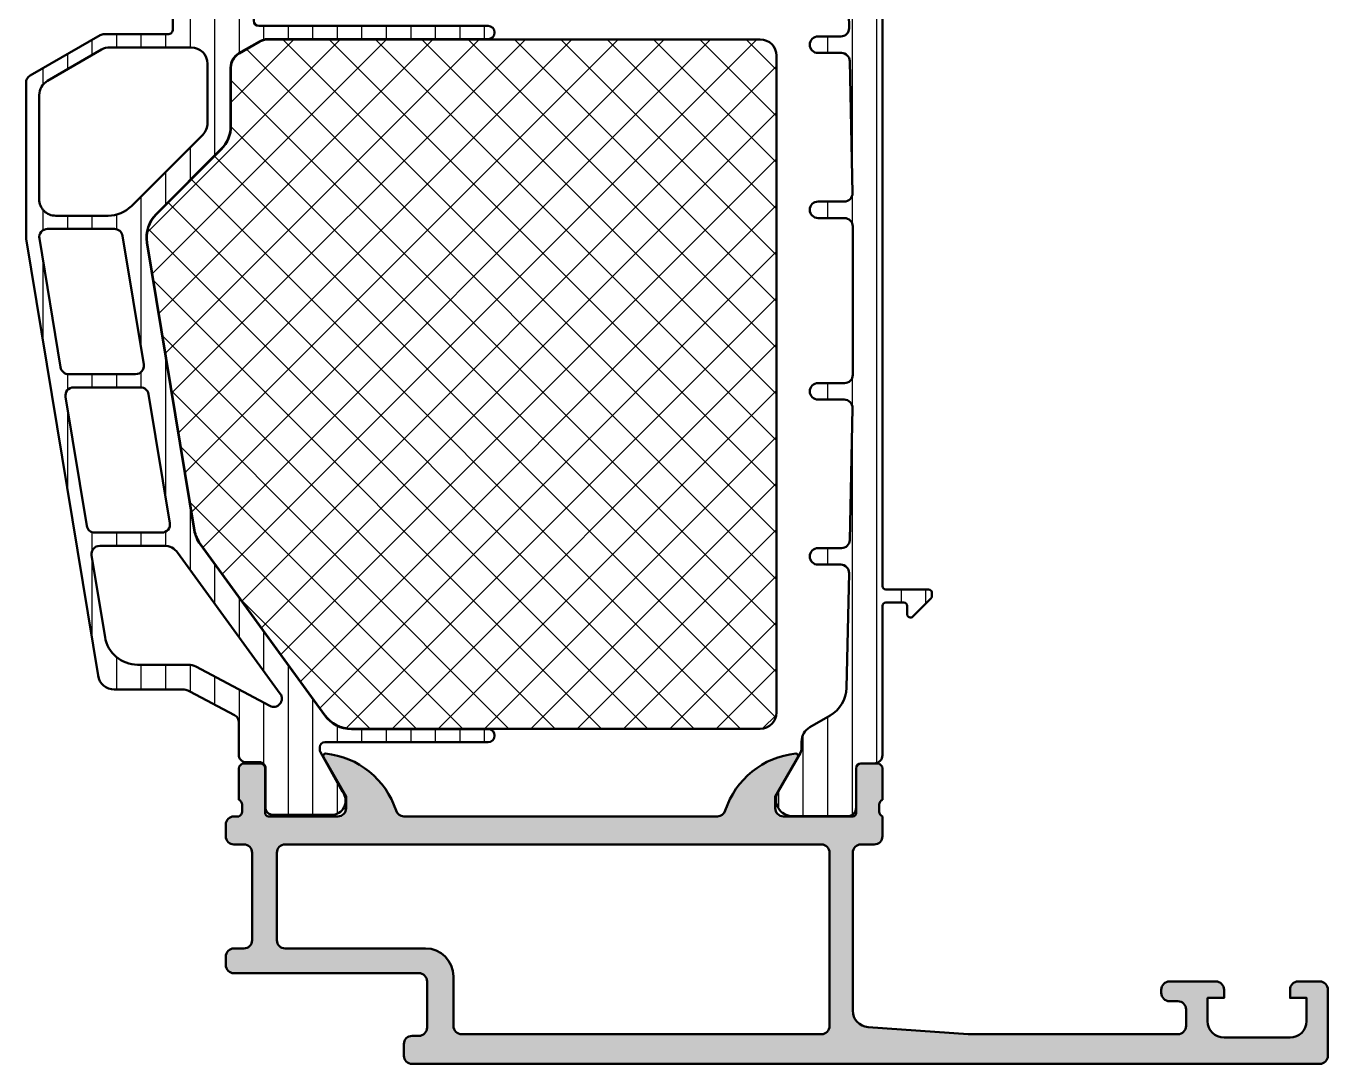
# Model space of a CAD drawing. Extents: x -20 to 63, y 0 to 100.
# Drawn here: x -15.9 to 63, y 0 to 62.9 of the extents above; entities that cross this region are included whole.
import ezdxf

# ---------------------------------------------------------------- set-up
doc = ezdxf.new("R2010")
doc.units = 0
for name, color, linetype, lineweight in [('0S-Alu contour', 7, 'Continuous', 50), ('0S-Alu hatch', 252, 'Continuous', 25), ('0S-Plastic contour', 254, 'Continuous', 50), ('0S-Plastic hatch', 253, 'Continuous', 25), ('0S-PT contour', 91, 'Continuous', 50), ('0S-PT hatch', 103, 'Continuous', 25)]:
    doc.layers.add(name, color=color, linetype=linetype, lineweight=lineweight)
pattern_1 = [(90, (0, 0), (-1.4859, 0), [])]

# ---------------------------------------------------------------- blocks, each defined once
blk = doc.blocks.new('502360__72BACE3D_E0E8_4EA6_A1CB_1F420063DBF3_')
at = {"layer": '0S-PT hatch'}
h = blk.add_hatch(dxfattribs=at)
h.set_pattern_fill('ANSI37', color=256, scale=0.625, angle=90, style=0)
h.set_pattern_definition([(135, (0, 0), (-1.403165018917055, -1.403165018917055), []), (225, (0, 0), (1.403165018917055, -1.403165018917055), [])])
edge = h.paths.add_edge_path()
edge.add_arc((28.60000000000005, 21.29002064202357), 0.9800000000000288, 270.0000000000017, 360)
edge.add_line((29.58000000000007, 21.29002064202357), (29.58000000000002, 61.09002064202336))
edge.add_arc((28.59999999999996, 61.09002064202336), 0.9800000000000608, 0, 89.99999999999959)
edge.add_line((28.59999999999997, 62.07002064202342), (-1.249742261193418, 62.07002064202352))
edge.add_arc((-1.249742261193389, 61.09002064202346), 0.9800000000000608, 90.00000000000165, 120.0000000000129)
edge.add_line((-1.739742261193612, 61.93872553773216), (-2.990000000000208, 61.21688889567542))
edge.add_arc((-2.500000000000042, 60.36818399996676), 0.9799999999999961, 120.0000000000113, 180)
edge.add_line((-3.480000000000032, 60.36818399996676), (-3.480000000000174, 56.83854877944721))
edge.add_ellipse((-5.500000000000383, 56.83854877944732), major_axis=(-2.020000000000209, 0), ratio=1, start_angle=135.000000000003, end_angle=180, ccw=False)
edge.add_line((-4.071644302003335, 55.41019308145042), (-8.003898647767159, 51.47793873568669))
edge.add_arc((-6.603827221017922, 50.07786730893715), 1.980000000000039, 134.9999999999936, 189.3601908018649)
edge.add_line((-8.55746431816793, 49.75583921600203), (-5.686511635674762, 32.33872627546521))
edge.add_arc((-3.732874538524882, 32.66075436840058), 1.979999999999949, 189.3601908018726, 216.0573976320614)
edge.add_line((-5.333561500136141, 31.49533545190423), (2.217102403879166, 21.12460172552711))
edge.add_arc((3.817789365490597, 22.29002064202348), 1.980000000000105, 216.0573976320593, 269.9999999999996)
edge.add_line((3.817789365490583, 20.31002064202338), (28.60000000000007, 20.31002064202354))
at = {"layer": '0S-PT contour', "color": 7}
for points in [[(-1.739742261193612, 61.93872553773216), (-2.990000000000208, 61.21688889567542)], [(28.59999999999997, 62.07002064202342), (-1.249742261193418, 62.07002064202352)], [(29.58000000000007, 21.29002064202357), (29.58000000000002, 61.09002064202336)], [(-3.480000000000032, 60.36818399996676), (-3.480000000000174, 56.83854877944721)], [(-4.071644302003335, 55.41019308145042), (-8.003898647767159, 51.47793873568669)], [(-8.55746431816793, 49.75583921600203), (-5.686511635674762, 32.33872627546521)], [(-5.333561500136141, 31.49533545190423), (2.217102403879166, 21.12460172552711)], [(3.817789365490583, 20.31002064202338), (28.60000000000007, 20.31002064202354)]]:
    blk.add_lwpolyline(points, dxfattribs=at)
for centre, radius, start, end in [((-1.249742261193389, 61.09002064202346), 0.9800000000000608, 90.00000000000165, 120.0000000000129), ((28.59999999999996, 61.09002064202336), 0.9800000000000608, 0, 89.99999999999959), ((-2.500000000000042, 60.36818399996676), 0.9799999999999961, 120.0000000000113, 180), ((-6.603827221017922, 50.07786730893715), 1.980000000000039, 134.9999999999936, 189.3601908018649), ((-3.732874538524882, 32.66075436840058), 1.979999999999949, 189.3601908018726, 216.0573976320614), ((3.817789365490597, 22.29002064202348), 1.980000000000105, 216.0573976320593, 269.9999999999996), ((28.60000000000005, 21.29002064202357), 0.9800000000000288, 270.0000000000017, 0)]:
    blk.add_arc(centre, radius, start, end, dxfattribs=at)
at = {"layer": '0S-PT contour', "color": 7, "extrusion": (0, 0, -1)}
blk.add_arc((5.500000000000383, 56.83854877944732), 2.020000000000209, 180, 224.999999999997, dxfattribs=at)
blk = doc.blocks.new('284511__CDCBF091_8FEB_419D_9EFE_872DE16DE1C3___83ACE7AC_3F74_40E5_BC18_6BB43866518F_')
at = {"layer": '0S-Plastic hatch'}
h = blk.add_hatch(dxfattribs=at)
h.set_pattern_fill('ANSI31', color=256, scale=0.4680000000000001, angle=45, style=0)
h.set_pattern_definition(pattern_1)
edge = h.paths.add_edge_path()
edge.add_arc((-10.55134089668849, 23.69002064202345), 1.000000000000039, 189.3601908019132, 269.9999999999984)
edge.add_line((-10.55134089668851, 22.69002064202341), (-6.449137756705212, 22.69002064202358))
edge.add_ellipse((-6.449137756705411, 21.69002064202307), major_axis=(-1.000000000000515, 0), ratio=1, start_angle=242.0205256115056, end_angle=269.99999999998863, ccw=False)
edge.add_line((-5.9799825307432, 22.57313636148082), (-3.265422387019157, 21.13102628512754))
edge.add_ellipse((-3.500000000000213, 20.68946842539878), major_axis=(-0.5000000000001276, 0), ratio=1, start_angle=180, end_angle=242.0205256115041, ccw=False)
edge.add_line((-3.000000000000085, 20.6894684253988), (-2.999999999999985, 18.65001764202345))
edge.add_arc((-2.572354990090133, 18.7071534182091), 0.4314449575799154, 187.609971127646, 279.6543440905523)
edge.add_line((-2.499999999999985, 18.28181883599154), (-1.689668666659542, 18.28181883599154))
edge.add_ellipse((-1.755569263643579, 17.91591823900749), major_axis=(-0.3717877560600101, 0), ratio=1, start_angle=169.7901885197673, end_angle=259.7901885197663, ccw=False)
edge.add_line((-1.389668666659531, 17.85001764202346), (-1.390000617056557, 15.45001925908719))
edge.add_arc((-0.9191782583912058, 15.58217170031974), 0.4890173423744074, 195.6785967677042, 273.4204713961542)
edge.add_line((-0.8900019999928687, 15.09402550593859), (2.586539498106617, 15.09402550593859))
edge.add_arc((2.609835229067911, 15.95168240703039), 0.8579732228172495, 268.4441109732568, 398.0483356991302)
edge.add_line((3.285481498106605, 16.48047364202347), (1.937614087858122, 18.89782988863642))
edge.add_ellipse((2.199999999999796, 19.04327277471021), major_axis=(-0.2999999999998204, 0), ratio=1, start_angle=0, end_angle=28.99999999999511, ccw=False)
edge.add_line((1.899999999999977, 19.04327277471023), (1.899999999999977, 19.19002064202352))
edge.add_ellipse((2.199999999999931, 19.19002064202352), major_axis=(-0.2999999999999545, 0), ratio=1, start_angle=270, end_angle=360, ccw=False)
edge.add_line((2.199999999999931, 19.49002064202348), (12.09999999999994, 19.49002064202348))
edge.add_arc((12.09999999999993, 19.89002064202357), 0.400000000000091, 270.000000000001, 450.000000000001)
edge.add_line((12.09999999999993, 20.29002064202366), (3.817789365490185, 20.29002064202338))
edge.add_ellipse((3.817789365490575, 22.29002064202345), major_axis=(-2.000000000000071, 0), ratio=1, start_angle=36.05739763205878, end_angle=89.9999999999888, ccw=False)
edge.add_line((2.200933848711372, 21.11282981727967), (-5.349730055303922, 31.4835635436568))
edge.add_ellipse((-3.732874538525223, 32.66075436840044), major_axis=(-1.999999999999585, 0), ratio=1, start_angle=9.360190801870488, end_angle=36.057397632064294, ccw=False)
edge.add_line((-5.706245343726777, 32.33547346644566), (-8.577198026219946, 49.75258640698248))
edge.add_ellipse((-6.603827221017922, 50.07786730893716), major_axis=(-2.000000000000032, 0), ratio=1, start_angle=-45.000000000006196, end_angle=9.360190801865315, ccw=False)
edge.add_line((-8.018040783390887, 51.49208087131043), (-4.085786437627064, 55.42433521707415))
edge.add_arc((-5.500000000000284, 56.83854877944728), 2.000000000000111, 315.0000000000019, 360)
edge.add_line((-3.50000000000017, 56.83854877944728), (-3.500000000000028, 60.3681839999668))
edge.add_ellipse((-2.499999999999985, 60.36818399996674), major_axis=(-1.000000000000042, 0), ratio=1, start_angle=300.0000000000135, end_angle=360, ccw=False)
edge.add_line((-3.000000000000213, 61.2342094037511), (-1.749742261193617, 61.95604604580783))
edge.add_ellipse((-1.249742261193361, 61.0900206420234), major_axis=(-1.000000000000123, 0), ratio=1, start_angle=270.00000000000324, end_angle=300.00000000001285, ccw=False)
edge.add_line((-1.249742261193418, 62.09002064202352), (12.10000000000006, 62.09002064202357))
edge.add_arc((12.10000000000006, 62.49002064202354), 0.3999999999999701, 270, 450)
edge.add_line((12.10000000000006, 62.8900206420235), (-1.799999999999982, 62.89002064202346))
edge.add_ellipse((-1.799999999999954, 63.1900206420235), major_axis=(-0.3000000000000398, 0), ratio=1, start_angle=0, end_angle=89.9999999999946, ccw=False)
edge.add_line((-2.099999999999994, 63.1900206420235), (-2.099999999999923, 63.36586831884689))
edge.add_arc((-3.294107047403713, 63.58883451178892), 1.214745061259545, 349.4234066510554, 362.0601206415102)
edge.add_line((-2.080147128486515, 63.63250233881302), (-0.7616300060292005, 65.91624129858843))
edge.add_arc((-1.5211828475217, 66.48640745294517), 0.9497420505554577, 323.1058977477227, 443.4873382173189)
edge.add_line((-1.413460463632546, 67.43002064202348), (-4.890001961732039, 67.43002064202348))
edge.add_arc((-4.890004601357105, 66.93002466458486), 0.4999959774455833, 89.99969751881494, 180.0003024817733)
edge.add_line((-5.390000578795721, 66.93002202495467), (-5.389668628398695, 64.53002364202351))
edge.add_ellipse((-5.689668628398692, 64.5300236420235), major_axis=(-0.2999999999999971, 0), ratio=1, start_angle=89.99999999999733, end_angle=180, ccw=False)
edge.add_line((-5.689668628398706, 64.2300236420235), (-6.500000000000284, 64.23002364202348))
edge.add_arc((-6.500000000000284, 63.73002364202349), 0.4999999999999929, 90, 180)
edge.add_line((-7.000000000000284, 63.73002364202349), (-6.999999999999971, 62.69002064202356))
edge.add_ellipse((-7.30000000000011, 62.69002064202357), major_axis=(-0.3000000000001393, 0), ratio=1, start_angle=89.99999999999193, end_angle=180, ccw=False)
edge.add_line((-7.300000000000153, 62.39002064202344), (-11.16602540378457, 62.39002064202342))
edge.add_arc((-11.16602540378494, 61.89002064202352), 0.4999999999999006, 89.99999999995767, 119.9999999999578)
edge.add_line((-11.41602540378457, 62.32303334391583), (-15.64999999999996, 59.87854697104859))
edge.add_arc((-15.39999999999999, 59.44553426915635), 0.5000000000000084, 119.9999999999957, 180)
edge.add_line((-15.9, 59.44553426915635), (-15.9, 49.99002064202358))
edge.add_line((-15.9, 49.99002064202358), (-11.53802629928938, 23.52738019104528))
edge = h.paths.add_edge_path()
edge.add_ellipse((-11.43410580305772, 30.89002064202347), major_axis=(-0.4999999999999929, 0), ratio=1, start_angle=-89.99999999999352, end_angle=9.360190801922386, ccw=False)
edge.add_line((-11.43410580305777, 31.39002064202346), (-7.522275031203179, 31.39002064202346))
edge.add_ellipse((-7.52227503120325, 30.3900206420235), major_axis=(-0.9999999999999634, 0), ratio=1, start_angle=216.0573976320549, end_angle=269.9999999999959, ccw=False)
edge.add_line((-6.713847272813666, 30.97861605439529), (-0.4900967567201349, 22.43037974003836))
edge.add_ellipse((-0.8943106359149126, 22.1360820338524), major_axis=(-0.5000000000000063, 0), ratio=1, start_angle=62.02052561152158, end_angle=216.0573976320616, ccw=False)
edge.add_line((-1.128888248895776, 21.69452417412369), (-5.60627589568574, 24.07313636148094))
edge.add_arc((-6.075431121647454, 23.1900206420237), 0.9999999999998269, 62.02052561151687, 89.99999999999675)
edge.add_line((-6.075431121647397, 24.19002064202353), (-9.139139126112326, 24.1900206420233))
edge.add_ellipse((-9.139139126112283, 26.1900206420233), major_axis=(-1.999999999999995, 0), ratio=1, start_angle=9.360190801911415, end_angle=89.9999999999988, ccw=False)
edge.add_line((-11.11250993131401, 25.86473974006704), (-11.92744850435812, 30.80870041653431))
edge = h.paths.add_edge_path()
edge.add_line((-14.59999999999999, 59.5610043229944), (-11.31769145362412, 61.45604604580786))
edge.add_ellipse((-10.81769145362405, 60.59002064202331), major_axis=(-1.000000000000135, 0), ratio=1, start_angle=270.0000000000008, end_angle=300.00000000000017, ccw=False)
edge.add_line((-10.81769145362406, 61.59002064202344), (-5.899999999999948, 61.59002064202339))
edge.add_ellipse((-5.899999999999948, 60.59002064202342), major_axis=(-0.9999999999999715, 0), ratio=1, start_angle=180, end_angle=270, ccw=False)
edge.add_line((-4.899999999999977, 60.59002064202338), (-4.90000000000009, 57.0042342043965))
edge.add_ellipse((-5.900000000000133, 57.0042342043965), major_axis=(-1.000000000000043, 0), ratio=1, start_angle=135.0000000000015, end_angle=180, ccw=False)
edge.add_line((-5.192893218813537, 56.29712742320994), (-9.514213562373042, 51.97580707965046))
edge.add_ellipse((-10.92842712474612, 53.39002064202357), major_axis=(-1.999999999999992, 0), ratio=1, start_angle=89.9999999999992, end_angle=134.9999999999994, ccw=False)
edge.add_line((-10.92842712474615, 51.39002064202357), (-14.1000000000001, 51.39002064202356))
edge.add_ellipse((-14.10000000000013, 52.39002064202345), major_axis=(-0.9999999999998863, 0), ratio=1, start_angle=0, end_angle=90.00000000000159, ccw=False)
edge.add_line((-15.10000000000002, 52.39002064202345), (-15.10000000000002, 58.69497891920993))
edge.add_ellipse((-14.09999999999998, 58.69497891920993), major_axis=(-1.000000000000039, 0), ratio=1, start_angle=299.9999999999996, end_angle=360, ccw=False)
edge = h.paths.add_edge_path()
edge.add_ellipse((-14.59894096789287, 50.09002064202349), major_axis=(-0.5000000000000071, 0), ratio=1, start_angle=-90, end_angle=9.360190801913802, ccw=False)
edge.add_line((-14.59894096789287, 50.5900206420235), (-10.54496389530601, 50.59002064202351))
edge.add_ellipse((-10.54496389530601, 50.0900206420235), major_axis=(-0.5000000000000071, 0), ratio=1, start_angle=189.3601908019146, end_angle=270, ccw=False)
edge.add_line((-10.05162119400557, 50.17134086751259), (-8.765906908291171, 42.37134086751253))
edge.add_ellipse((-9.259249609591606, 42.29002064202343), major_axis=(-0.5, 0), ratio=1, start_angle=90.00000000000159, end_angle=189.3601908019146, ccw=False)
edge.add_line((-9.25924960959159, 41.79002064202343), (-13.31322668217842, 41.79002064202332))
edge.add_ellipse((-13.31322668217845, 42.29002064202333), major_axis=(-0.5000000000000094, 0), ratio=1, start_angle=9.36019080191619, end_angle=90.00000000000318, ccw=False)
edge.add_line((-13.80656938347889, 42.20870041653422), (-15.0922836691933, 50.00870041653441))
edge = h.paths.add_edge_path()
edge.add_ellipse((-13.01652338547514, 40.49002064202336), major_axis=(-0.4999999999999929, 0), ratio=1, start_angle=-89.99999999999841, end_angle=9.360190801914825, ccw=False)
edge.add_line((-13.01652338547515, 40.99002064202336), (-8.962546312888321, 40.99002064202341))
edge.add_ellipse((-8.962546312888335, 40.4900206420234), major_axis=(-0.5000000000000153, 0), ratio=1, start_angle=189.3601908019103, end_angle=269.9999999999984, ccw=False)
edge.add_line((-8.469203611587886, 40.57134086751246), (-7.183489325873608, 32.77134086751251))
edge.add_ellipse((-7.676832027174043, 32.69002064202343), major_axis=(-0.5000000000000071, 0), ratio=1, start_angle=90, end_angle=189.360190801913, ccw=False)
edge.add_line((-7.676832027174043, 32.19002064202342), (-11.73080909976087, 32.19002064202336))
edge.add_ellipse((-11.73080909976086, 32.69002064202338), major_axis=(-0.5000000000000153, 0), ratio=1, start_angle=9.360190801910278, end_angle=89.9999999999983, ccw=False)
edge.add_line((-12.22415180106131, 32.60870041653432), (-13.50986608677556, 40.40870041653427))
at = {"layer": '0S-Alu contour', "color": 7}
for points in [[(-10.81769145362406, 61.59002064202344), (-5.899999999999948, 61.59002064202339)], [(-14.59999999999999, 59.5610043229944), (-11.31769145362412, 61.45604604580786)], [(-4.899999999999977, 60.59002064202338), (-4.90000000000009, 57.0042342043965)], [(-15.10000000000002, 52.39002064202345), (-15.10000000000002, 58.69497891920993)], [(-5.192893218813537, 56.29712742320994), (-9.514213562373042, 51.97580707965046)], [(-10.92842712474615, 51.39002064202357), (-14.1000000000001, 51.39002064202356)], [(-14.59894096789287, 50.5900206420235), (-10.54496389530601, 50.59002064202351)], [(-13.80656938347889, 42.20870041653422), (-15.0922836691933, 50.00870041653441)], [(-10.05162119400557, 50.17134086751259), (-8.765906908291171, 42.37134086751253)], [(-9.25924960959159, 41.79002064202343), (-13.31322668217842, 41.79002064202332)], [(-12.22415180106131, 32.60870041653432), (-13.50986608677556, 40.40870041653427)], [(-13.01652338547515, 40.99002064202336), (-8.962546312888321, 40.99002064202341)], [(-8.469203611587886, 40.57134086751246), (-7.183489325873608, 32.77134086751251)], [(-7.676832027174043, 32.19002064202342), (-11.73080909976087, 32.19002064202336)], [(-11.11250993131401, 25.86473974006704), (-11.92744850435812, 30.80870041653431)], [(-11.43410580305777, 31.39002064202346), (-7.522275031203179, 31.39002064202346)], [(-6.713847272813666, 30.97861605439529), (-0.4900967567201349, 22.43037974003836)], [(-6.075431121647397, 24.19002064202353), (-9.139139126112326, 24.1900206420233)], [(-1.128888248895776, 21.69452417412369), (-5.60627589568574, 24.07313636148094)]]:
    blk.add_lwpolyline(points, dxfattribs=at)
at = {"layer": '0S-Alu contour', "color": 7, "extrusion": (0, 0, -1)}
for centre, radius, start, end in [((10.81769145362405, 60.59002064202331), 1.000000000000135, 59.99999999999981, 89.9999999999992), ((5.899999999999948, 60.59002064202342), 0.9999999999999715, 90, 180), ((14.09999999999998, 58.69497891920993), 1.000000000000039, 0, 60.00000000000039), ((5.900000000000133, 57.0042342043965), 1.000000000000043, 180, 224.9999999999985), ((14.10000000000013, 52.39002064202345), 0.9999999999998863, 269.9999999999984, 0), ((10.92842712474612, 53.39002064202357), 1.999999999999992, 225.0000000000006, 270.0000000000008), ((14.59894096789287, 50.09002064202349), 0.5000000000000071, 350.6398091980862, 90), ((10.54496389530601, 50.0900206420235), 0.5000000000000071, 90, 170.6398091980854), ((13.31322668217845, 42.29002064202333), 0.5000000000000094, 269.9999999999968, 350.6398091980838), ((9.259249609591606, 42.29002064202343), 0.5, 170.6398091980854, 269.9999999999984), ((13.01652338547514, 40.49002064202336), 0.4999999999999929, 350.6398091980852, 89.99999999999837), ((8.962546312888335, 40.4900206420234), 0.5000000000000153, 90.0000000000016, 170.6398091980897), ((11.73080909976086, 32.69002064202338), 0.5000000000000153, 270.0000000000017, 350.6398091980897), ((7.676832027174043, 32.69002064202343), 0.5000000000000071, 170.639809198087, 270), ((11.43410580305772, 30.89002064202347), 0.4999999999999929, 350.6398091980776, 89.99999999999349), ((7.52227503120325, 30.3900206420235), 0.9999999999999634, 90.00000000000406, 143.9426023679451), ((9.139139126112283, 26.1900206420233), 1.999999999999995, 270.0000000000012, 350.6398091980886), ((0.8943106359149126, 22.1360820338524), 0.5000000000000063, 143.9426023679384, 297.9794743884784)]:
    blk.add_arc(centre, radius, start, end, dxfattribs=at)
at = {"layer": '0S-Alu contour', "color": 7}
blk.add_arc((-6.075431121647454, 23.1900206420237), 0.9999999999998269, 62.02052561151687, 89.99999999999675, dxfattribs=at)
at = {"layer": '0S-Plastic contour', "color": 7}
for points in [[(-1.413460463632546, 67.43002064202348), (-4.890001961732039, 67.43002064202348)], [(-5.390000578795721, 66.93002202495467), (-5.389668628398695, 64.53002364202351)], [(-2.080147128486515, 63.63250233881302), (-0.7616300060292005, 65.91624129858843)], [(-5.689668628398706, 64.2300236420235), (-6.500000000000284, 64.23002364202348)], [(-7.000000000000284, 63.73002364202349), (-6.999999999999971, 62.69002064202356)], [(-2.099999999999994, 63.1900206420235), (-2.099999999999923, 63.36586831884689)], [(-7.300000000000153, 62.39002064202344), (-11.16602540378457, 62.39002064202342)], [(12.10000000000006, 62.8900206420235), (-1.799999999999982, 62.89002064202346)], [(-11.41602540378457, 62.32303334391583), (-15.64999999999996, 59.87854697104859)], [(-3.000000000000213, 61.2342094037511), (-1.749742261193617, 61.95604604580783)], [(-1.249742261193418, 62.09002064202352), (12.10000000000006, 62.09002064202357)], [(-3.50000000000017, 56.83854877944728), (-3.500000000000028, 60.3681839999668)], [(-15.9, 59.44553426915635), (-15.9, 49.99002064202358), (-11.53802629928938, 23.52738019104528)], [(-8.018040783390887, 51.49208087131043), (-4.085786437627064, 55.42433521707415)], [(-5.706245343726777, 32.33547346644566), (-8.577198026219946, 49.75258640698248)], [(2.200933848711372, 21.11282981727967), (-5.349730055303922, 31.4835635436568)], [(-10.55134089668851, 22.69002064202341), (-6.449137756705212, 22.69002064202358)], [(-5.9799825307432, 22.57313636148082), (-3.265422387019157, 21.13102628512754)], [(-3.000000000000085, 20.6894684253988), (-2.999999999999985, 18.65001764202345)], [(12.09999999999993, 20.29002064202366), (3.817789365490185, 20.29002064202338)], [(1.899999999999977, 19.04327277471023), (1.899999999999977, 19.19002064202352)], [(2.199999999999931, 19.49002064202348), (12.09999999999994, 19.49002064202348)], [(-2.499999999999985, 18.28181883599154), (-1.689668666659542, 18.28181883599154)], [(3.285481498106605, 16.48047364202347), (1.937614087858122, 18.89782988863642)], [(-1.389668666659531, 17.85001764202346), (-1.390000617056557, 15.45001925908719)], [(-0.8900019999928687, 15.09402550593859), (2.586539498106617, 15.09402550593859)]]:
    blk.add_lwpolyline(points, dxfattribs=at)
for centre, radius, start, end in [((-4.890004601357105, 66.93002466458486), 0.4999959774455833, 89.99969751881494, 180.0003024817733), ((-1.5211828475217, 66.48640745294517), 0.9497420505554577, 323.1058977477227, 83.48733821731896), ((-6.500000000000284, 63.73002364202349), 0.4999999999999929, 90, 180), ((-3.294107047403713, 63.58883451178892), 1.214745061259545, 349.4234066510554, 2.060120641510153), ((-11.16602540378494, 61.89002064202352), 0.4999999999999006, 89.99999999995767, 119.9999999999578), ((12.10000000000006, 62.49002064202354), 0.3999999999999701, 270, 90), ((-15.39999999999999, 59.44553426915635), 0.5000000000000084, 119.9999999999957, 180), ((-5.500000000000284, 56.83854877944728), 2.000000000000111, 315.0000000000019, 0), ((-10.55134089668849, 23.69002064202345), 1.000000000000039, 189.3601908019132, 269.9999999999984), ((12.09999999999993, 19.89002064202357), 0.400000000000091, 270.000000000001, 90.00000000000102), ((-2.572354990090133, 18.7071534182091), 0.4314449575799154, 187.609971127646, 279.6543440905523), ((2.609835229067911, 15.95168240703039), 0.8579732228172495, 268.4441109732568, 38.04833569913017), ((-0.9191782583912058, 15.58217170031974), 0.4890173423744074, 195.6785967677042, 273.4204713961542)]:
    blk.add_arc(centre, radius, start, end, dxfattribs=at)
at = {"layer": '0S-Plastic contour', "color": 7, "extrusion": (0, 0, -1)}
for centre, radius, start, end in [((5.689668628398692, 64.5300236420235), 0.2999999999999971, 180, 270.0000000000027), ((1.799999999999954, 63.1900206420235), 0.3000000000000398, 270.0000000000054, 0), ((7.30000000000011, 62.69002064202357), 0.3000000000001393, 180, 270.0000000000081), ((1.249742261193361, 61.0900206420234), 1.000000000000123, 59.99999999998717, 89.99999999999675), ((2.499999999999985, 60.36818399996674), 1.000000000000042, 0, 59.99999999998655), ((6.603827221017922, 50.07786730893716), 2.000000000000032, 350.6398091981347, 45.00000000000632), ((3.732874538525223, 32.66075436840044), 1.999999999999585, 323.9426023679357, 350.6398091981295), ((6.449137756705411, 21.69002064202307), 1.000000000000515, 90.00000000001138, 117.9794743884944), ((3.500000000000213, 20.68946842539878), 0.5000000000001276, 117.9794743884959, 180), ((-3.817789365490575, 22.29002064202345), 2.000000000000071, 270.0000000000112, 323.9426023679412), ((-2.199999999999931, 19.19002064202352), 0.2999999999999545, 0, 90), ((-2.199999999999796, 19.04327277471021), 0.2999999999998204, 331.0000000000049, 0), ((1.755569263643579, 17.91591823900749), 0.3717877560600101, 100.2098114802337, 190.2098114802328)]:
    blk.add_arc(centre, radius, start, end, dxfattribs=at)
blk = doc.blocks.new('445610__DBE695FB_8B75_4FBD_8900_241FA9BDC276_')
at = {"layer": '0S-Alu hatch'}
h = blk.add_hatch(color=256, dxfattribs=at)
edge = h.paths.add_edge_path()
edge.add_line((34.7, 13.3), (35.5, 13.3))
edge.add_arc((35.5, 13.8), 0.5, 270, 360)
edge.add_line((36, 13.8), (36, 15))
edge.add_ellipse((36.09999999999999, 15.28284271247462), major_axis=(-0.2999999999999959, 0), ratio=1, start_angle=0, end_angle=70.52877936551022, ccw=False)
edge.add_line((35.8, 15.28284271247462), (35.8, 15.71715728752538))
edge.add_ellipse((36.09999999999999, 15.71715728752538), major_axis=(-0.2999999999999971, 0), ratio=1, start_angle=289.4712206344898, end_angle=360, ccw=False)
edge.add_line((36, 16), (36, 17.89999999999996))
edge.add_arc((35.69999999999996, 17.89999999999996), 0.3000000000000398, 0, 90)
edge.add_line((35.69999999999996, 18.2), (34.71000000000004, 18.2))
edge.add_arc((34.71000000000004, 17.89999999999996), 0.3000000000000362, 90, 180)
edge.add_line((34.41, 17.89999999999996), (34.41, 15.2))
edge.add_ellipse((34.20999999999999, 15.2), major_axis=(-0.2000000000000064, 0), ratio=1, start_angle=90, end_angle=180, ccw=False)
edge.add_line((34.20999999999999, 15), (30, 15))
edge.add_ellipse((30, 15.5), major_axis=(-0.4999999999999965, 0), ratio=1, start_angle=0, end_angle=90.0000000000008, ccw=False)
edge.add_line((29.5, 15.5), (29.5, 16.2))
edge.add_line((29.5, 16.2), (30.88149545762237, 18.59282032302755))
edge.add_arc((30.7618802153517, 18.6618802153517), 0.1381197846482973, 330.0000000000003, 455.6225775507923)
edge.add_arc((31.23822324117381, 13.82339113815219), 5.000000000000008, 95.62257755079361, 162.2515836439299)
edge.add_ellipse((26.00000000000001, 15.49999999999999), major_axis=(-0.4999999999999899, 0), ratio=1, start_angle=89.9999999999992, end_angle=162.2515836439305, ccw=False)
edge.add_line((26, 15), (6.999999999999985, 15))
edge.add_ellipse((7, 15.50000000000001), major_axis=(-0.5000000000000142, 0), ratio=1, start_angle=17.748416356071004, end_angle=89.9999999999983, ccw=False)
edge.add_arc((1.761776758826179, 13.82339113815219), 5.000000000000002, 17.74841635607012, 84.37742244920646)
edge.add_arc((2.238119784648283, 18.6618802153517), 0.1381197846482982, 84.37742244920769, 210.000000000001)
edge.add_line((2.118504542377621, 18.59282032302755), (3.499999999999985, 16.2))
edge.add_line((3.499999999999985, 16.2), (3.499999999999978, 15.5))
edge.add_ellipse((2.999999999999978, 15.49999999999999), major_axis=(-0.5, 0), ratio=1, start_angle=90.0000000000008, end_angle=180, ccw=False)
edge.add_line((2.999999999999985, 14.99999999999999), (-1.210000000000007, 15))
edge.add_ellipse((-1.210000000000022, 15.19999999999998), major_axis=(-0.1999999999999886, 0), ratio=1, start_angle=0, end_angle=90.00000000000409, ccw=False)
edge.add_line((-1.41000000000001, 15.2), (-1.41000000000001, 17.89999999999996))
edge.add_arc((-1.71000000000005, 17.89999999999996), 0.3000000000000398, 0, 90)
edge.add_line((-1.71000000000005, 18.2), (-2.699999999999974, 18.2))
edge.add_arc((-2.699999999999974, 17.89999999999996), 0.3000000000000398, 90, 180)
edge.add_line((-3.000000000000014, 17.89999999999996), (-3.000000000000014, 15.99999999999999))
edge.add_ellipse((-3.100000000000008, 15.71715728752538), major_axis=(-0.2999999999999959, 0), ratio=1, start_angle=180, end_angle=250.52877936551022, ccw=False)
edge.add_line((-2.800000000000011, 15.71715728752538), (-2.800000000000011, 15.28284271247462))
edge.add_ellipse((-3.09999999999998, 15.2828427124746), major_axis=(-0.2999999999999687, 0), ratio=1, start_angle=109.47122063448299, end_angle=180, ccw=False)
edge.add_line((-3.000000000000028, 15), (-3.300000000000011, 15))
edge.add_arc((-3.300000000000011, 14.5), 0.5, 90, 180)
edge.add_line((-3.800000000000011, 14.5), (-3.800000000000011, 13.8))
edge.add_arc((-3.300000000000011, 13.8), 0.5, 180, 270)
edge.add_line((-3.300000000000011, 13.3), (-2.700000000000017, 13.3))
edge.add_ellipse((-2.700000000000017, 12.8), major_axis=(-0.4999999999999965, 0), ratio=1, start_angle=180, end_angle=270, ccw=False)
edge.add_line((-2.200000000000017, 12.8), (-2.200000000000017, 7.499999999999998))
edge.add_ellipse((-2.700000000000017, 7.499999999999993), major_axis=(-0.5, 0), ratio=1, start_angle=90, end_angle=180, ccw=False)
edge.add_line((-2.700000000000017, 6.999999999999993), (-3.300000000000011, 6.999999999999997))
edge.add_arc((-3.300000000000011, 6.499999999999996), 0.5, 90, 180)
edge.add_line((-3.800000000000011, 6.499999999999996), (-3.800000000000011, 5.999999999999997))
edge.add_arc((-3.300000000000011, 5.999999999999997), 0.5, 180, 270)
edge.add_line((-3.300000000000011, 5.499999999999997), (7.899999999999984, 5.499999999999996))
edge.add_ellipse((7.899999999999991, 5.000000000000003), major_axis=(-0.4999999999999929, 0), ratio=1, start_angle=180, end_angle=270.0000000000008, ccw=False)
edge.add_line((8.399999999999984, 4.999999999999997), (8.399999999999984, 2.199999999999995))
edge.add_ellipse((7.899999999999991, 2.199999999999991), major_axis=(-0.4999999999999929, 0), ratio=1, start_angle=89.9999999999992, end_angle=180, ccw=False)
edge.add_line((7.899999999999984, 1.699999999999998), (7.499999999999985, 1.699999999999995))
edge.add_arc((7.499999999999985, 1.199999999999996), 0.5, 90, 180)
edge.add_line((6.999999999999985, 1.199999999999996), (6.999999999999985, 0.4999999999999947))
edge.add_arc((7.499999999999985, 0.4999999999999946), 0.5, 180, 270)
edge.add_line((7.499999999999985, -5.4e-15), (62.5, 4.7e-15))
edge.add_arc((62.5, 0.5000000000000061), 0.5000000000000014, 270, 360)
edge.add_line((63, 0.5000000000000059), (63, 4.500000000000003))
edge.add_arc((62.5, 4.500000000000003), 0.5000000000000009, 0, 90)
edge.add_line((62.5, 5.000000000000004), (61.2, 5.000000000000003))
edge.add_arc((61.2, 4.500000000000001), 0.5000000000000018, 90, 180)
edge.add_line((60.7, 4.500000000000001), (60.7, 4.000000000000004))
edge.add_line((60.7, 4.000000000000004), (61.7, 4.000000000000004))
edge.add_line((61.7, 4.000000000000004), (61.7, 2.600000000000004))
edge.add_ellipse((60.7, 2.600000000000005), major_axis=(-0.9999999999999998, 0), ratio=1, start_angle=90, end_angle=180, ccw=False)
edge.add_line((60.7, 1.600000000000005), (56.7, 1.600000000000004))
edge.add_ellipse((56.7, 2.600000000000003), major_axis=(-0.9999999999999989, 0), ratio=1, start_angle=0, end_angle=90, ccw=False)
edge.add_line((55.7, 2.600000000000003), (55.7, 4.000000000000002))
edge.add_line((55.7, 4.000000000000002), (56.7, 4.000000000000003))
edge.add_line((56.7, 4.000000000000003), (56.7, 4.500000000000001))
edge.add_arc((56.2, 4.5), 0.5000000000000009, 0, 90)
edge.add_line((56.2, 5.000000000000001), (53.39999999999999, 5.000000000000001))
edge.add_arc((53.4, 4.500000000000004), 0.4999999999999965, 90.00000000000081, 180)
edge.add_line((52.9, 4.500000000000004), (52.9, 4.300000000000003))
edge.add_arc((53.4, 4.300000000000002), 0.5, 180, 269.9999999999992)
edge.add_line((53.39999999999999, 3.800000000000002), (53.9, 3.8))
edge.add_ellipse((53.9, 3.300000000000004), major_axis=(-0.4999999999999965, 0), ratio=1, start_angle=180, end_angle=270, ccw=False)
edge.add_line((54.40000000000001, 3.300000000000002), (54.40000000000001, 2.300000000000002))
edge.add_ellipse((53.9, 2.299999999999999), major_axis=(-0.4999999999999965, 0), ratio=1, start_angle=90, end_angle=180, ccw=False)
edge.add_line((53.9, 1.800000000000003), (41.2, 1.800000000000003))
edge.add_line((41.2, 1.800000000000003), (35.12875295001208, 2.233660503570563))
edge.add_ellipse((35.2, 3.231119203401299), major_axis=(-1.000000000000001, 0), ratio=1, start_angle=0, end_angle=85.91438322002512, ccw=False)
edge.add_line((34.2, 3.231119203401298), (34.19999999999999, 12.8))
edge.add_ellipse((34.70000000000001, 12.79999999999999), major_axis=(-0.5000000000000071, 0), ratio=1, start_angle=270.0000000000008, end_angle=360, ccw=False)
edge = h.paths.add_edge_path()
edge.add_ellipse((-0.200000000000017, 12.8), major_axis=(-0.5, 0), ratio=1, start_angle=270, end_angle=360, ccw=False)
edge.add_line((-0.200000000000017, 13.3), (32.29999999999999, 13.3))
edge.add_ellipse((32.29999999999999, 12.8), major_axis=(-0.4999999999999965, 0), ratio=1, start_angle=180, end_angle=270, ccw=False)
edge.add_line((32.79999999999998, 12.8), (32.79999999999999, 2.299999999999997))
edge.add_ellipse((32.29999999999999, 2.299999999999997), major_axis=(-0.4999999999999983, 0), ratio=1, start_angle=90, end_angle=180, ccw=False)
edge.add_line((32.29999999999999, 1.799999999999999), (10.49999999999998, 1.799999999999998))
edge.add_ellipse((10.49999999999998, 2.299999999999998), major_axis=(-0.5, 0), ratio=1, start_angle=0, end_angle=90, ccw=False)
edge.add_line((9.999999999999986, 2.299999999999997), (9.999999999999986, 5.299999999999996))
edge.add_arc((8.299999999999981, 5.299999999999996), 1.700000000000002, 0, 90)
edge.add_line((8.299999999999981, 6.999999999999998), (-0.2000000000000028, 6.999999999999991))
edge.add_ellipse((-0.2000000000000028, 7.499999999999998), major_axis=(-0.5000000000000071, 0), ratio=1, start_angle=0, end_angle=90, ccw=False)
edge.add_line((-0.70000000000001, 7.499999999999998), (-0.700000000000017, 12.8))
at = {"layer": '0S-Alu contour', "color": 7}
for points in [[(-1.71000000000005, 18.2), (-2.699999999999974, 18.2)], [(2.118504542377621, 18.59282032302755), (3.499999999999985, 16.2), (3.499999999999978, 15.5)], [(29.5, 15.5), (29.5, 16.2), (30.88149545762237, 18.59282032302755)], [(35.69999999999996, 18.2), (34.71000000000004, 18.2)], [(-3.000000000000014, 17.89999999999996), (-3.000000000000014, 15.99999999999999)], [(-1.41000000000001, 15.2), (-1.41000000000001, 17.89999999999996)], [(34.41, 17.89999999999996), (34.41, 15.2)], [(36, 16), (36, 17.89999999999996)], [(-3.000000000000028, 15), (-3.300000000000011, 15)], [(-2.800000000000011, 15.71715728752538), (-2.800000000000011, 15.28284271247462)], [(2.999999999999985, 14.99999999999999), (-1.210000000000007, 15)], [(26, 15), (6.999999999999985, 15)], [(34.20999999999999, 15), (30, 15)], [(35.8, 15.28284271247462), (35.8, 15.71715728752538)], [(36, 13.8), (36, 15)], [(-3.800000000000011, 14.5), (-3.800000000000011, 13.8)], [(-3.300000000000011, 13.3), (-2.700000000000017, 13.3)], [(-2.200000000000017, 12.8), (-2.200000000000017, 7.499999999999998)], [(-0.70000000000001, 7.499999999999998), (-0.700000000000017, 12.8)], [(-0.200000000000017, 13.3), (32.29999999999999, 13.3)], [(32.79999999999998, 12.8), (32.79999999999999, 2.299999999999997)], [(34.2, 3.231119203401298), (34.19999999999999, 12.8)], [(34.7, 13.3), (35.5, 13.3)], [(-3.800000000000011, 6.499999999999996), (-3.800000000000011, 5.999999999999997)], [(-2.700000000000017, 6.999999999999993), (-3.300000000000011, 6.999999999999997)], [(8.299999999999981, 6.999999999999998), (-0.2000000000000028, 6.999999999999991)], [(-3.300000000000011, 5.499999999999997), (7.899999999999984, 5.499999999999996)], [(8.399999999999984, 4.999999999999997), (8.399999999999984, 2.199999999999995)], [(9.999999999999986, 2.299999999999997), (9.999999999999986, 5.299999999999996)], [(56.2, 5.000000000000001), (53.39999999999999, 5.000000000000001)], [(62.5, 5.000000000000004), (61.2, 5.000000000000003)], [(52.9, 4.500000000000004), (52.9, 4.300000000000003)], [(55.7, 2.600000000000003), (55.7, 4.000000000000002), (56.7, 4.000000000000003), (56.7, 4.500000000000001)], [(60.7, 4.500000000000001), (60.7, 4.000000000000004), (61.7, 4.000000000000004), (61.7, 2.600000000000004)], [(63, 0.5000000000000059), (63, 4.500000000000003)], [(53.39999999999999, 3.800000000000002), (53.9, 3.8)], [(54.40000000000001, 3.300000000000002), (54.40000000000001, 2.300000000000002)], [(7.899999999999984, 1.699999999999998), (7.499999999999985, 1.699999999999995)], [(32.29999999999999, 1.799999999999999), (10.49999999999998, 1.799999999999998)], [(53.9, 1.800000000000003), (41.2, 1.800000000000003), (35.12875295001208, 2.233660503570563)], [(60.7, 1.600000000000005), (56.7, 1.600000000000004)], [(6.999999999999985, 1.199999999999996), (6.999999999999985, 0.4999999999999947)], [(7.499999999999985, -5.4e-15), (62.5, 4.7e-15)]]:
    blk.add_lwpolyline(points, dxfattribs=at)
for centre, radius, start, end in [((-2.699999999999974, 17.89999999999996), 0.3000000000000398, 90, 180), ((-1.71000000000005, 17.89999999999996), 0.3000000000000398, 0, 90), ((2.238119784648283, 18.6618802153517), 0.1381197846482982, 84.37742244920769, 210.000000000001), ((1.761776758826179, 13.82339113815219), 5.000000000000002, 17.74841635607012, 84.37742244920646), ((31.23822324117381, 13.82339113815219), 5.000000000000008, 95.62257755079361, 162.2515836439299), ((30.7618802153517, 18.6618802153517), 0.1381197846482973, 330.0000000000003, 95.62257755079234), ((34.71000000000004, 17.89999999999996), 0.3000000000000362, 90, 180), ((35.69999999999996, 17.89999999999996), 0.3000000000000398, 0, 90), ((-3.300000000000011, 14.5), 0.5, 90, 180), ((-3.300000000000011, 13.8), 0.5, 180, 270), ((35.5, 13.8), 0.5, 270, 0), ((-3.300000000000011, 6.499999999999996), 0.5, 90, 180), ((8.299999999999981, 5.299999999999996), 1.700000000000002, 0, 90), ((-3.300000000000011, 5.999999999999997), 0.5, 180, 270), ((53.4, 4.500000000000004), 0.4999999999999965, 90.00000000000081, 180), ((56.2, 4.5), 0.5000000000000009, 0, 90), ((61.2, 4.500000000000001), 0.5000000000000018, 90, 180), ((62.5, 4.500000000000003), 0.5000000000000009, 0, 90), ((53.4, 4.300000000000002), 0.5, 180, 269.9999999999992), ((7.499999999999985, 1.199999999999996), 0.5, 90, 180), ((7.499999999999985, 0.4999999999999946), 0.5, 180, 270), ((62.5, 0.5000000000000061), 0.5000000000000014, 270, 0)]:
    blk.add_arc(centre, radius, start, end, dxfattribs=at)
at = {"layer": '0S-Alu contour', "color": 7, "extrusion": (0, 0, -1)}
for centre, radius, start, end in [((3.100000000000008, 15.71715728752538), 0.2999999999999959, 109.4712206344898, 180), ((-36.09999999999999, 15.71715728752538), 0.2999999999999971, 0, 70.52877936551019), ((3.09999999999998, 15.2828427124746), 0.2999999999999687, 180, 250.528779365517), ((1.210000000000022, 15.19999999999998), 0.1999999999999886, 269.9999999999959, 0), ((-2.999999999999978, 15.49999999999999), 0.5, 180, 269.9999999999992), ((-7, 15.50000000000001), 0.5000000000000142, 270.0000000000017, 342.251583643929), ((-26.00000000000001, 15.49999999999999), 0.4999999999999899, 197.7484163560696, 270.0000000000008), ((-30, 15.5), 0.4999999999999965, 269.9999999999992, 0), ((-34.20999999999999, 15.2), 0.2000000000000064, 180, 270), ((-36.09999999999999, 15.28284271247462), 0.2999999999999959, 289.4712206344898, 0), ((2.700000000000017, 12.8), 0.4999999999999965, 90, 180), ((0.200000000000017, 12.8), 0.5, 0, 90), ((-32.29999999999999, 12.8), 0.4999999999999965, 90, 180), ((-34.70000000000001, 12.79999999999999), 0.5000000000000071, 0, 89.9999999999992), ((2.700000000000017, 7.499999999999993), 0.5, 180, 270), ((0.2000000000000028, 7.499999999999998), 0.5000000000000071, 270, 0), ((-7.899999999999991, 5.000000000000003), 0.4999999999999929, 89.9999999999992, 180), ((-35.2, 3.231119203401299), 1.000000000000001, 274.085616779975, 0), ((-53.9, 3.300000000000004), 0.4999999999999965, 90, 180), ((-56.7, 2.600000000000003), 0.9999999999999989, 270, 0), ((-60.7, 2.600000000000005), 0.9999999999999998, 180, 270), ((-7.899999999999991, 2.199999999999991), 0.4999999999999929, 180, 270.0000000000008), ((-10.49999999999998, 2.299999999999998), 0.5, 270, 0), ((-32.29999999999999, 2.299999999999997), 0.4999999999999983, 180, 270), ((-53.9, 2.299999999999999), 0.4999999999999965, 180, 270)]:
    blk.add_arc(centre, radius, start, end, dxfattribs=at)
blk = doc.blocks.new('284511__70698A63_254C_4083_878B_CA23A505638C___761E0C19_5349_4433_B8D8_E7955EF50614_')
at = {"layer": '0S-Plastic hatch'}
h = blk.add_hatch(dxfattribs=at)
h.set_pattern_fill('ANSI31', color=256, scale=0.4680000000000001, angle=45, style=0)
h.set_pattern_definition(pattern_1)
edge = h.paths.add_edge_path()
edge.add_line((39, 64.15), (39, 63.94999999999999))
edge.add_ellipse((38.8, 63.94999999999999), major_axis=(-0.1999999999999957, 0), ratio=1, start_angle=90, end_angle=180, ccw=False)
edge.add_line((38.8, 63.75), (36.2, 63.75))
edge.add_arc((36.2, 63.55), 0.2000000000000028, 90, 180)
edge.add_line((36, 63.55), (36, 28.94999999999999))
edge.add_arc((36.19999999999999, 28.94999999999999), 0.1999999999999993, 180, 270.0000000000021)
edge.add_line((36.2, 28.75), (38.8, 28.75))
edge.add_ellipse((38.8, 28.55), major_axis=(-0.1999999999999993, 0), ratio=1, start_angle=180, end_angle=270, ccw=False)
edge.add_line((39, 28.55), (39, 28.34999999999997))
edge.add_ellipse((38.8, 28.34999999999998), major_axis=(-0.1999999999999993, 0), ratio=1, start_angle=134.999999999998, end_angle=180, ccw=False)
edge.add_line((38.9414213562373, 28.20857864376267), (37.84142135623731, 27.10857864376269))
edge.add_ellipse((37.69999999999999, 27.25), major_axis=(-0.1999999999999996, 0), ratio=1, start_angle=0, end_angle=135.0000000000015, ccw=False)
edge.add_line((37.49999999999999, 27.25), (37.5, 27.74999999999999))
edge.add_arc((37.3, 27.74999999999999), 0.1999999999999993, 0, 90)
edge.add_line((37.3, 27.94999999999999), (36.2, 27.95))
edge.add_arc((36.2, 27.74999999999999), 0.2000000000000064, 90, 180)
edge.add_line((35.99999999999999, 27.74999999999999), (36.00000000000001, 18.70999999999998))
edge.add_ellipse((35.50000000000001, 18.70999999999999), major_axis=(-0.5, 0), ratio=1, start_angle=90, end_angle=180, ccw=False)
edge.add_line((35.50000000000001, 18.20999999999999), (34.70000000000001, 18.21))
edge.add_arc((34.70000000000001, 17.90999999999999), 0.3000000000000043, 90.00000000000136, 180)
edge.add_line((34.40000000000001, 17.91), (34.40000000000001, 15.50999999999998))
edge.add_ellipse((33.90000000000001, 15.50999999999999), major_axis=(-0.4999999999999894, 0), ratio=1, start_angle=89.9999999999992, end_angle=180, ccw=False)
edge.add_line((33.90000000000001, 15.01), (30.55000000000001, 15.01))
edge.add_ellipse((30.55000000000001, 16.00999999999999), major_axis=(-0.9999999999999946, 0), ratio=1, start_angle=-30, end_angle=90, ccw=False)
edge.add_line((29.68397459621557, 16.50999999999999), (31.03301270189223, 18.84660254037843))
edge.add_arc((30.59999999999996, 19.09660254037845), 0.5000000000000481, 330.0000000000013, 360)
edge.add_line((31.10000000000001, 19.09660254037843), (31.1, 19.53149545762236))
edge.add_ellipse((32.09999999999999, 19.53149545762236), major_axis=(-1, 0), ratio=1, start_angle=299.99999999999983, end_angle=360, ccw=False)
edge.add_line((31.6, 20.3975208614068), (32.82469956797876, 21.10460148665576))
edge.add_arc((31.82469956797873, 22.83665229422465), 2.000000000000026, 300.0000000000006, 358.7668500442228)
edge.add_line((33.82423636669536, 22.79361056356505), (33.97374693986093, 29.73923956733509))
edge.add_arc((33.47386274018177, 29.75), 0.4999999999999979, 358.7668500442223, 450)
edge.add_line((33.47386274018177, 30.24999999999999), (32.09999999999999, 30.25))
edge.add_ellipse((32.09999999999999, 30.74999999999999), major_axis=(-0.4999999999999965, 0), ratio=1, start_angle=-90, end_angle=90, ccw=False)
edge.add_line((32.09999999999999, 31.24999999999999), (33.51691444164305, 31.25))
edge.add_arc((33.51691444164306, 31.74999999999999), 0.5, 269.9999999999992, 358.7668500442223)
edge.add_line((34.01679864132221, 31.73923956733509), (34.18900544716733, 39.7392395673351))
edge.add_arc((33.68912124748819, 39.75), 0.4999999999999979, 358.7668500442226, 450.0000000000007)
edge.add_line((33.68912124748818, 40.24999999999999), (32.09999999999999, 40.24999999999999))
edge.add_ellipse((32.09999999999999, 40.74999999999999), major_axis=(-0.5, 0), ratio=1, start_angle=-90, end_angle=90, ccw=False)
edge.add_line((32.09999999999999, 41.24999999999999), (33.7, 41.24999999999999))
edge.add_arc((33.7, 41.74999999999998), 0.4999999999999929, 269.9999999999992, 360)
edge.add_line((34.19999999999999, 41.74999999999998), (34.19999999999999, 50.75))
edge.add_arc((33.7, 50.75000000000001), 0.4999999999999894, 0, 90.00000000000081)
edge.add_line((33.7, 51.25), (32.09999999999999, 51.25))
edge.add_ellipse((32.09999999999999, 51.75), major_axis=(-0.5, 0), ratio=1, start_angle=-90, end_angle=90, ccw=False)
edge.add_line((32.09999999999999, 52.25), (33.68912124748818, 52.25))
edge.add_arc((33.68912124748817, 52.75000000000001), 0.5000000000000071, 270.0000000000008, 361.2331499557759)
edge.add_line((34.18900544716733, 52.76076043266489), (34.01679864132221, 60.76076043266489))
edge.add_arc((33.51691444164305, 60.74999999999999), 0.500000000000005, 1.233149955777698, 90)
edge.add_line((33.51691444164305, 61.25), (32.09999999999999, 61.25))
edge.add_ellipse((32.09999999999999, 61.75), major_axis=(-0.4999999999999929, 0), ratio=1, start_angle=-90, end_angle=90, ccw=False)
edge.add_line((32.09999999999999, 62.24999999999999), (33.47386274018177, 62.25))
edge.add_arc((33.47386274018177, 62.75000000000001), 0.5000000000000071, 270, 361.2331499557759)
edge.add_line((33.97374693986093, 62.76076043266489), (33.82423636669536, 69.70638943643495))
edge.add_arc((31.82469956797873, 69.66334770577534), 2.00000000000003, 1.233149955777698, 59.99999999999949)
edge.add_line((32.82469956797876, 71.39539851334423), (31.6, 72.10247913859318))
edge.add_ellipse((32.1, 72.96850454237762), major_axis=(-1.000000000000001, 0), ratio=1, start_angle=0, end_angle=59.999999999999716, ccw=False)
edge.add_line((31.1, 72.96850454237762), (31.09999999999999, 73.40339745962154))
edge.add_arc((30.60000000000002, 73.40339745962156), 0.4999999999999752, 0, 29.99999999999974)
edge.add_line((31.03301270189222, 73.65339745962154), (29.68397459621556, 75.99))
edge.add_ellipse((30.54999999999999, 76.48999999999998), major_axis=(-0.9999999999999948, 0), ratio=1, start_angle=-90.0000000000004, end_angle=29.999999999999375, ccw=False)
edge.add_line((30.55, 77.48999999999997), (33.89999999999999, 77.48999999999998))
edge.add_ellipse((33.90000000000001, 76.98999999999998), major_axis=(-0.5, 0), ratio=1, start_angle=180, end_angle=270.00000000000165, ccw=False)
edge.add_line((34.40000000000001, 76.98999999999998), (34.39999999999999, 74.58999999999999))
edge.add_arc((34.70000000000001, 74.59), 0.3000000000000114, 180, 269.9999999999986)
edge.add_line((34.7, 74.28999999999999), (35.49999999999999, 74.28999999999999))
edge.add_ellipse((35.5, 73.78999999999999), major_axis=(-0.5, 0), ratio=1, start_angle=180, end_angle=270.0000000000008, ccw=False)
edge.add_line((36, 73.78999999999999), (36, 64.75))
edge.add_arc((36.19999999999999, 64.74999999999999), 0.1999999999999922, 180, 270.0000000000021)
edge.add_line((36.2, 64.55), (37.3, 64.55))
edge.add_arc((37.3, 64.74999999999999), 0.1999999999999886, 269.999999999998, 360)
edge.add_line((37.5, 64.75), (37.5, 65.25))
edge.add_ellipse((37.69999999999999, 65.24999999999999), major_axis=(-0.1999999999999993, 0), ratio=1, start_angle=225.0000000000029, end_angle=360, ccw=False)
edge.add_line((37.84142135623729, 65.3914213562373), (38.9414213562373, 64.29142135623732))
edge.add_ellipse((38.80000000000001, 64.15), major_axis=(-0.1999999999999921, 0), ratio=1, start_angle=180, end_angle=225.0000000000043, ccw=False)
at = {"layer": '0S-Plastic contour', "color": 7}
for points in [[(30.55, 77.48999999999997), (33.89999999999999, 77.48999999999998)], [(34.40000000000001, 76.98999999999998), (34.39999999999999, 74.58999999999999)], [(31.03301270189222, 73.65339745962154), (29.68397459621556, 75.99)], [(34.7, 74.28999999999999), (35.49999999999999, 74.28999999999999)], [(31.1, 72.96850454237762), (31.09999999999999, 73.40339745962154)], [(36, 73.78999999999999), (36, 64.75)], [(32.82469956797876, 71.39539851334423), (31.6, 72.10247913859318)], [(33.97374693986093, 62.76076043266489), (33.82423636669536, 69.70638943643495)], [(37.5, 64.75), (37.5, 65.25)], [(37.84142135623729, 65.3914213562373), (38.9414213562373, 64.29142135623732)], [(36.2, 64.55), (37.3, 64.55)], [(39, 64.15), (39, 63.94999999999999)], [(36, 63.55), (36, 28.94999999999999)], [(38.8, 63.75), (36.2, 63.75)], [(32.09999999999999, 62.24999999999999), (33.47386274018177, 62.25)], [(33.51691444164305, 61.25), (32.09999999999999, 61.25)], [(34.18900544716733, 52.76076043266489), (34.01679864132221, 60.76076043266489)], [(32.09999999999999, 52.25), (33.68912124748818, 52.25)], [(33.7, 51.25), (32.09999999999999, 51.25)], [(34.19999999999999, 41.74999999999998), (34.19999999999999, 50.75)], [(32.09999999999999, 41.24999999999999), (33.7, 41.24999999999999)], [(33.68912124748818, 40.24999999999999), (32.09999999999999, 40.24999999999999)], [(34.01679864132221, 31.73923956733509), (34.18900544716733, 39.7392395673351)], [(32.09999999999999, 31.24999999999999), (33.51691444164305, 31.25)], [(33.47386274018177, 30.24999999999999), (32.09999999999999, 30.25)], [(33.82423636669536, 22.79361056356505), (33.97374693986093, 29.73923956733509)], [(36.2, 28.75), (38.8, 28.75)], [(39, 28.55), (39, 28.34999999999997)], [(35.99999999999999, 27.74999999999999), (36.00000000000001, 18.70999999999998)], [(37.3, 27.94999999999999), (36.2, 27.95)], [(37.49999999999999, 27.25), (37.5, 27.74999999999999)], [(38.9414213562373, 28.20857864376267), (37.84142135623731, 27.10857864376269)], [(31.6, 20.3975208614068), (32.82469956797876, 21.10460148665576)], [(31.10000000000001, 19.09660254037843), (31.1, 19.53149545762236)], [(29.68397459621557, 16.50999999999999), (31.03301270189223, 18.84660254037843)], [(35.50000000000001, 18.20999999999999), (34.70000000000001, 18.21)], [(34.40000000000001, 17.91), (34.40000000000001, 15.50999999999998)], [(33.90000000000001, 15.01), (30.55000000000001, 15.01)]]:
    blk.add_lwpolyline(points, dxfattribs=at)
at = {"layer": '0S-Plastic contour', "color": 7, "extrusion": (0, 0, -1)}
for centre, radius, start, end in [((-30.54999999999999, 76.48999999999998), 0.9999999999999948, 330.0000000000006, 90.0000000000004), ((-33.90000000000001, 76.98999999999998), 0.5, 89.99999999999837, 180), ((-35.5, 73.78999999999999), 0.5, 89.9999999999992, 180), ((-32.1, 72.96850454237762), 1.000000000000001, 300.0000000000003, 0), ((-37.69999999999999, 65.24999999999999), 0.1999999999999993, 0, 134.9999999999971), ((-38.8, 63.94999999999999), 0.1999999999999957, 180, 270), ((-38.80000000000001, 64.15), 0.1999999999999921, 134.9999999999957, 180), ((-32.09999999999999, 61.75), 0.4999999999999929, 270, 90), ((-32.09999999999999, 51.75), 0.5, 270, 90), ((-32.09999999999999, 40.74999999999999), 0.5, 270, 90), ((-32.09999999999999, 30.74999999999999), 0.4999999999999965, 270, 90), ((-38.8, 28.55), 0.1999999999999993, 90, 180), ((-38.8, 28.34999999999998), 0.1999999999999993, 180, 225.0000000000022), ((-37.69999999999999, 27.25), 0.1999999999999996, 224.9999999999985, 0), ((-32.09999999999999, 19.53149545762236), 1, 0, 60.00000000000015), ((-35.50000000000001, 18.70999999999999), 0.5, 180, 270), ((-30.55000000000001, 16.00999999999999), 0.9999999999999946, 270, 29.99999999999996), ((-33.90000000000001, 15.50999999999999), 0.4999999999999894, 180, 270.0000000000008)]:
    blk.add_arc(centre, radius, start, end, dxfattribs=at)
at = {"layer": '0S-Plastic contour', "color": 7}
for centre, radius, start, end in [((34.70000000000001, 74.59), 0.3000000000000114, 180, 269.9999999999986), ((30.60000000000002, 73.40339745962156), 0.4999999999999752, 0, 29.99999999999974), ((31.82469956797873, 69.66334770577534), 2.00000000000003, 1.233149955777698, 59.99999999999949), ((36.19999999999999, 64.74999999999999), 0.1999999999999922, 180, 270.0000000000021), ((37.3, 64.74999999999999), 0.1999999999999886, 269.999999999998, 0), ((36.2, 63.55), 0.2000000000000028, 90, 180), ((33.47386274018177, 62.75000000000001), 0.5000000000000071, 270, 1.233149955775924), ((33.51691444164305, 60.74999999999999), 0.500000000000005, 1.233149955777698, 90), ((33.68912124748817, 52.75000000000001), 0.5000000000000071, 270.0000000000008, 1.233149955775924), ((33.7, 50.75000000000001), 0.4999999999999894, 0, 90.00000000000081), ((33.7, 41.74999999999998), 0.4999999999999929, 269.9999999999992, 0), ((33.68912124748819, 39.75), 0.4999999999999979, 358.7668500442226, 90.00000000000081), ((33.51691444164306, 31.74999999999999), 0.5, 269.9999999999992, 358.7668500442223), ((33.47386274018177, 29.75), 0.4999999999999979, 358.7668500442223, 90), ((36.19999999999999, 28.94999999999999), 0.1999999999999993, 180, 270.0000000000021), ((36.2, 27.74999999999999), 0.2000000000000064, 90, 180), ((37.3, 27.74999999999999), 0.1999999999999993, 0, 90), ((31.82469956797873, 22.83665229422465), 2.000000000000026, 300.0000000000006, 358.7668500442228), ((30.59999999999996, 19.09660254037845), 0.5000000000000481, 330.0000000000013, 0), ((34.70000000000001, 17.90999999999999), 0.3000000000000043, 90.00000000000136, 180)]:
    blk.add_arc(centre, radius, start, end, dxfattribs=at)
blk = doc.blocks.new('502360__0D038385_936C_4E2F_B963_26F44C6E514E_')
at = {"layer": '0S-Alu contour', "color": 7}
blk.add_blockref('445610__DBE695FB_8B75_4FBD_8900_241FA9BDC276_', (0, 0), dxfattribs=at)
at = {"layer": '0S-Plastic contour', "color": 7}
for name in ['284511__70698A63_254C_4083_878B_CA23A505638C___761E0C19_5349_4433_B8D8_E7955EF50614_', '284511__CDCBF091_8FEB_419D_9EFE_872DE16DE1C3___83ACE7AC_3F74_40E5_BC18_6BB43866518F_']:
    blk.add_blockref(name, (0, 0), dxfattribs=at)
at = {"layer": '0S-PT contour', "color": 7}
blk.add_blockref('502360__72BACE3D_E0E8_4EA6_A1CB_1F420063DBF3_', (0, 0), dxfattribs=at)

msp = doc.modelspace()

# ---------------------------------------------------------------- block references
at = {"layer": '0S-Alu contour', "color": 7}
msp.add_blockref('502360__0D038385_936C_4E2F_B963_26F44C6E514E_', (0, 0), dxfattribs=at)

doc.saveas('drawing.dxf')
